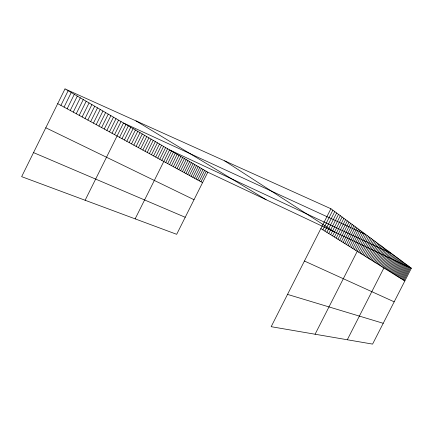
<?xml version="1.0" encoding="UTF-8"?>
<svg xmlns="http://www.w3.org/2000/svg" width="433" height="433" viewBox="0 0 433 433"><rect width="100%" height="100%" fill="white"/><g stroke="black" fill="none" stroke-linecap="round" stroke-linejoin="round"><path stroke-width="0.65" d="M64.999 88.9L21.65 176.648L176.675 234.318L207.802 172.193L64.999 88.9L330.915 208.744L411.35 268.216L372.591 344.1L271.172 326.693L330.915 208.744M60.907 105.381L68.143 90.735M64.052 107.097L71.245 92.543M67.158 108.791L74.308 94.329M70.227 110.464L77.334 96.094M73.258 112.115L80.322 97.836M76.246 113.744L83.271 99.558M79.201 115.357L86.183 101.257M82.124 116.948L89.063 102.935M85.009 118.518L91.904 104.597M87.856 120.071L94.713 106.231M90.67 121.608L97.49 107.849M93.452 123.124L100.229 109.452M96.202 124.623L102.94 111.032M98.913 126.106L105.62 112.591M101.598 127.567L108.266 114.133M104.25 129.012L110.88 115.66M106.875 130.441L113.462 117.17M109.468 131.854L116.017 118.658M112.028 133.25L118.545 120.13M114.561 134.631L121.04 121.586M85.128 200.263L123.508 123.026L365.777 234.524L315.094 334.227M119.54 137.348L125.949 124.45M121.987 138.684L128.363 125.857M124.412 140.005L130.75 127.253M126.804 141.31L133.11 128.628M129.169 142.598L135.442 129.987M131.513 143.875L137.754 131.334M133.829 145.136L140.038 132.666M136.119 146.386L142.295 133.986M138.387 147.626L144.53 135.285M140.628 148.844L146.738 136.579M142.847 150.056L148.925 137.851M145.044 151.252L151.09 139.112M147.215 152.438L153.233 140.362M149.363 153.607L155.35 141.596M151.49 154.765L157.444 142.82M153.596 155.912L159.517 144.032M155.674 157.049L161.574 145.228M157.736 158.175L163.604 146.414M159.777 159.284L165.617 147.588M161.796 160.389L167.603 148.746M135.145 218.871L169.574 149.894L391.318 253.408L347.304 339.759M165.742 162.537L171.495 151.014M167.668 163.587L173.395 152.124M169.579 164.627L175.273 153.222M171.468 165.66L177.135 154.305M173.335 166.678L178.981 155.382M175.192 167.69L180.81 156.448M177.027 168.691L182.618 157.504M178.845 169.682L184.409 158.548M180.642 170.662L186.185 159.582M182.428 171.636L187.944 160.611M184.193 172.599L189.681 161.623M185.941 173.552L191.408 162.629M187.678 174.499L193.118 163.625M189.394 175.435L194.807 164.616M191.094 176.361L196.485 165.59M192.782 177.281L198.146 166.559M194.449 178.19L199.792 167.522M196.106 179.094L201.426 168.475M197.746 179.987L203.039 169.417M199.369 180.875L204.641 170.348M200.982 181.752L206.232 171.273M322.899 229.842L332.858 210.184M324.896 231.092L334.774 211.596M326.861 232.315L336.652 212.987M328.788 233.517L338.503 214.357M330.688 234.702L340.322 215.699M332.555 235.866L342.108 217.02M334.39 237.013L343.867 218.324M336.197 238.139L345.599 219.601M337.973 239.249L347.304 220.862M339.721 240.337L348.976 222.102M341.442 241.414L350.627 223.32M343.136 242.469L352.245 224.516M344.803 243.508L353.848 225.701M346.443 244.531L355.417 226.86M348.062 245.538L356.965 228.007M349.653 246.534L358.492 229.133M351.223 247.508L359.991 230.242M352.765 248.472L361.474 231.336M354.286 249.424L362.93 232.413M355.785 250.355L364.364 233.479M358.713 252.185L367.173 235.552M360.148 253.083L368.548 236.57M361.56 253.96L369.901 237.571M362.957 254.831L371.233 238.556M364.326 255.686L372.548 239.53M365.685 256.531L373.847 240.488M367.016 257.364L375.124 241.435M368.337 258.187L376.385 242.366M369.63 258.994L377.63 243.286M370.913 259.795L378.853 244.19M372.174 260.585L380.066 245.089M373.425 261.359L381.262 245.971M374.653 262.127L382.436 246.837M375.866 262.885L383.6 247.698M377.062 263.632L384.748 248.547M378.242 264.368L385.879 249.381M379.411 265.093L386.994 250.209M380.558 265.813L388.098 251.021M381.695 266.522L389.186 251.827M382.815 267.221L390.257 252.623M384.997 268.579L392.347 254.166M386.063 269.245L393.364 254.918M387.107 269.9L394.366 255.659M388.147 270.544L395.361 256.396M389.17 271.182L396.341 257.121M390.182 271.816L397.31 257.835M391.178 272.438L398.263 258.544M392.163 273.05L399.21 259.243M393.142 273.661L400.146 259.93M394.106 274.262L401.066 260.612M395.058 274.858L401.981 261.288M396 275.442L402.879 261.954M396.926 276.021L403.772 262.615M397.846 276.595L404.655 263.264M398.755 277.163L405.521 263.908M399.654 277.726L406.387 264.547M400.547 278.278L407.236 265.175M401.423 278.825L408.075 265.797M402.295 279.372L408.909 266.414M403.15 279.907L409.732 267.02M404 280.438L410.544 267.621M287.528 294.397L383.216 323.294M33.53 152.6L185.21 217.279M304.426 261.034L394.182 301.828M207.802 172.193L411.35 268.216M45.795 127.778L194.016 199.705M57.719 103.644L202.579 182.623M136.005 120.904L266.122 199.705M320.869 228.575L404.844 280.957M224.624 160.843L334.693 232.056"/></g></svg>
